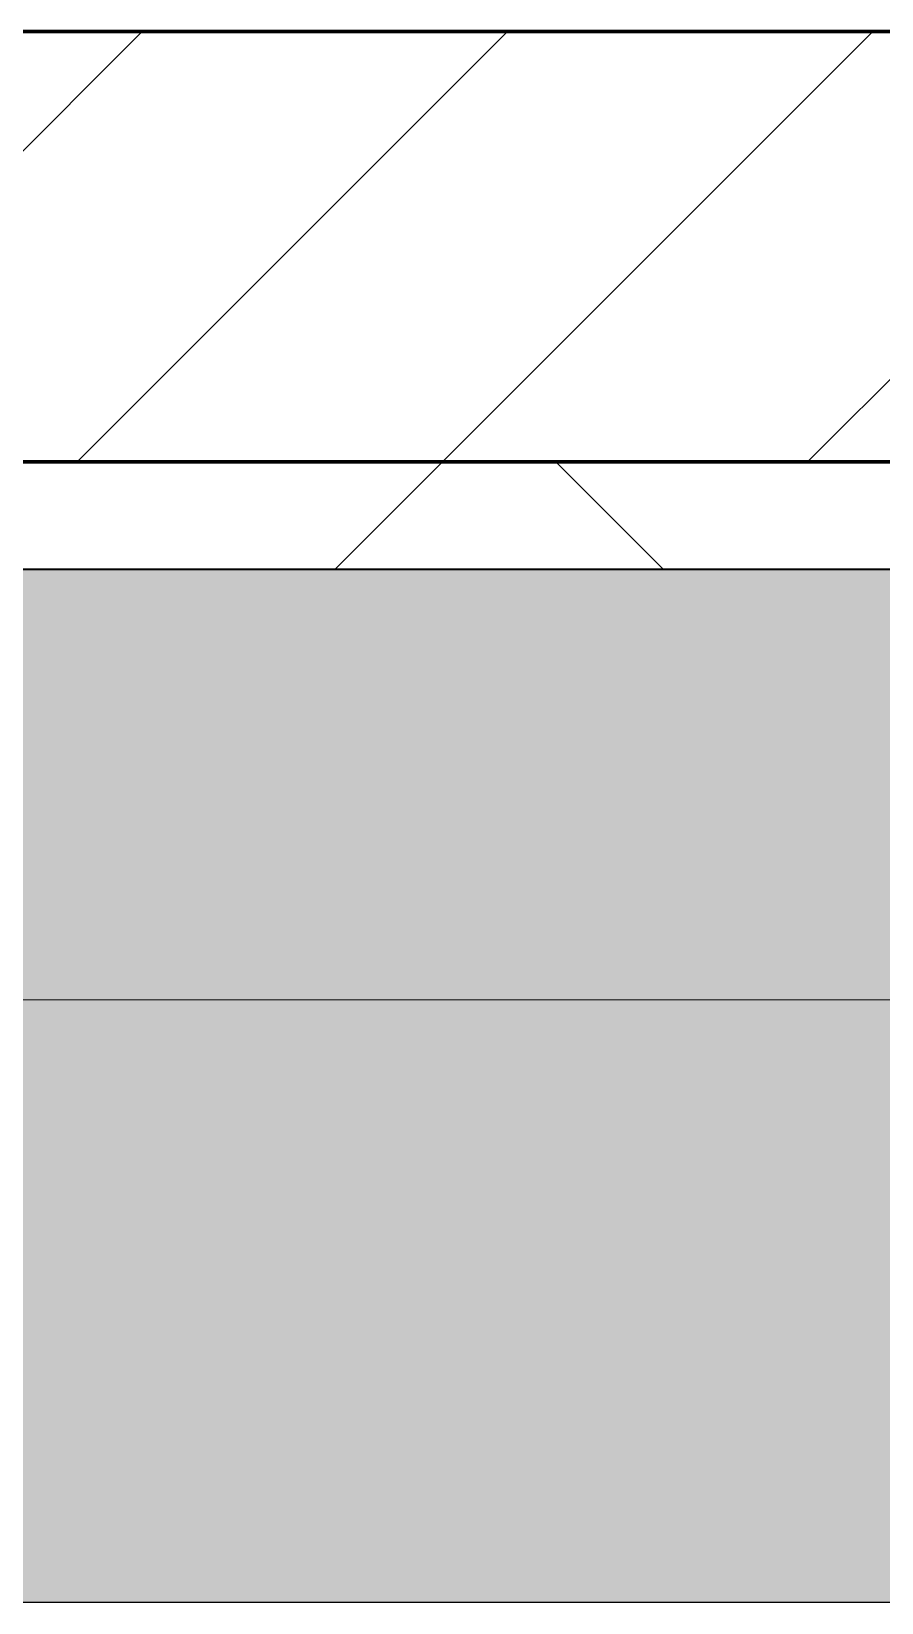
# Model space of a CAD drawing. Header units: millimetres. Extents: x -794334 to -714814, y -17806 to 22403.
# Drawn here: x -776832 to -776437, y 9414 to 10144 of the extents above; entities that cross this region are included whole.
import ezdxf
from ezdxf.xclip import XClip

# ---------------------------------------------------------------- set-up
doc = ezdxf.new("R2010")
doc.units = ezdxf.units.MM
doc.header["$XCLIPFRAME"] = 0
for name, color, linetype, lineweight in [('A-GENM', 1, 'Continuous', 9), ('A-GLAZ-CURT', 2, 'Continuous', 9), ('A-WALL', 5, 'Continuous', 35), ('A-WALL-FNSH', 2, 'Continuous', 35), ('A-WALL-PATT', 1, 'Continuous', 35)]:
    doc.layers.add(name, color=color, linetype=linetype, lineweight=lineweight)
doc.layers.add('A11_ALU.SOLID SHEET', color=2, linetype='Continuous')

# ---------------------------------------------------------------- blocks, each defined once
blk = doc.blocks.new('PPLS-PP19_Custom Tile Pattern - Custom Tile Pattern-V110-4252-01 ENLARGED CONCOURSE LEVEL - REFLECTED CEILING PLAN - SHEET 3')
at = {"layer": 'A-GLAZ-CURT'}
for p, q in [((-300, 0), (300, 0)), ((300, 0), (-300, 0)), ((195.99, 0), (213.31, 0)), ((213.31, 0), (195.99, 0)), ((230.06, 0), (300, 0)), ((-300, -50), (300, -50)), ((300, -50), (-300, -50))]:
    blk.add_line(p, q, dxfattribs=at)
for points, knots in [([(-126.5, 0), (-122.44, 0), (-108.71, 0), (-86.68, 0), (-63.44, 0), (-54.4, 0), (-48.53, 0), (-30.79, 0), (-18.03, 0), (8.61, 0), (15.02, 0), (22.91, 0), (31, 0), (39.04, 0), (51.19, 0), (58.74, 0), (61.34, 0), (61.45, 0)], [-5231.017328, -5231.017328, -5231.017328, -5231.017328, -4994.692869, -4542.524482, -4008.285538, -3689.699207, -3546.54457, -3315.260113, -2864.387349, -2439.246196, -2084.094819, -1956.422387, -1818.904206, -1645.594513, -1443.202566, -1228.752106, -1120.932285, -1120.932285, -1120.932285, -1120.932285]), ([(9.32, 0), (9.08, 0), (7.65, 0), (2.57, 0), (-12.23, 0), (-25.64, 0), (-40, 0), (-56.24, 0), (-75.59, 0), (-94, 0), (-112.01, 0), (-114.94, 0), (-115.63, 0)], [-2922.926651, -2922.926651, -2922.926651, -2922.926651, -2882.788014, -2720.818881, -2518.50168, -2125.455881, -1792.521578, -1466.981642, -1208.454564, -789.402658, -501.969187, -243.577221, -243.577221, -243.577221, -243.577221]), ([(-29.03, 0), (-33.97, 0), (-43.74, 0), (-56.37, 0), (-71.66, 0), (-77.83, 0), (-82.66, 0), (-83.28, 0), (-83.28, 0)], [-2680.714891, -2680.714891, -2680.714891, -2680.714891, -2413.671296, -2161.752162, -2006.592567, -1646.621388, -1424.436217, -1393.971743, -1393.971743, -1393.971743, -1393.971743]), ([(-83.28, 0), (-83.28, 0), (-82.91, 0), (-76.14, 0), (-62.97, 0), (-48.14, 0), (-36.49, 0), (-33.57, 0), (-29.94, 0), (-28.57, 0)], [-1393.4169, -1393.4169, -1393.4169, -1393.4169, -1353.722004, -1274.333717, -1073.56893, -651.549973, -296.515819, -83.513472, 0, 0, 0, 0]), ([(-66.39, 0), (-66.39, 0), (-63.63, 0), (-53.63, 0), (-34.42, 0), (-29.82, 0), (-29.19, 0)], [-2493.31794, -2493.31794, -2493.31794, -2493.31794, -2315.303971, -1809.437387, -963.711516, -666.19313, -666.19313, -666.19313, -666.19313]), ([(31.18, 0), (25.97, 0), (11.99, 0), (-16.92, 0), (-47.42, 0), (-65.77, 0), (-66.37, 0), (-66.38, 0)], [-4496.803627, -4496.803627, -4496.803627, -4496.803627, -4222.080604, -3745.412743, -2981.410125, -2542.574734, -2498.224237, -2498.224237, -2498.224237, -2498.224237]), ([(76.63, 0), (74.8, 0), (67.65, 0), (53.52, 0), (37, 0), (24.07, 0), (12.82, 0), (-2.9, 0), (-20.62, 0), (-32.81, 0), (-44.85, 0), (-51.43, 0), (-51.79, 0)], [-3095.572228, -3095.572228, -3095.572228, -3095.572228, -2950.589685, -2634.532728, -2313.748533, -2106.613311, -1925.670641, -1617.263037, -1290.787923, -1039.307308, -819.71621, -644.910881, -644.910881, -644.910881, -644.910881]), ([(-49.11, 0), (-47.67, 0), (-45.11, 0), (-42.62, 0), (-41.76, 0)], [-4404.467308, -4404.467308, -4404.467308, -4404.467308, -4321.566175, -4270.495146, -4270.495146, -4270.495146, -4270.495146]), ([(-26.75, 0), (-27.82, 0), (-35.22, 0), (-43.33, 0), (-49.06, 0)], [-8718.362214, -8718.362214, -8718.362214, -8718.362214, -8532.293389, -8147.177021, -8147.177021, -8147.177021, -8147.177021]), ([(-48.94, 0), (-47.07, 0), (-45.86, 0), (-40.22, 0), (-36.78, 0)], [-494.923125, -494.923125, -494.923125, -494.923125, -260.442412, 0, 0, 0, 0]), ([(-48.87, 0), (-46.83, 0), (-43.63, 0), (-40.79, 0), (-40.46, 0), (-40.44, 0)], [-2598.08239, -2598.08239, -2598.08239, -2598.08239, -2474.780881, -2410.990208, -2350.645972, -2350.645972, -2350.645972, -2350.645972]), ([(-36.33, 0), (-36.43, 0), (-37.27, 0), (-45.02, 0), (-45.68, 0), (-48.36, 0), (-48.79, 0)], [-1855.773136, -1855.773136, -1855.773136, -1855.773136, -1810.870157, -1672.078046, -1405.135169, -1360.9003, -1360.9003, -1360.9003, -1360.9003]), ([(-48.76, 0), (-44.97, 0), (-31.99, 0), (-12.78, 0), (4.23, 0), (9.64, 0), (10.14, 0), (10.18, 0)], [-4262.601366, -4262.601366, -4262.601366, -4262.601366, -4065.652676, -3589.737505, -3285.047089, -3066.359526, -3044.715262, -3044.715262, -3044.715262, -3044.715262]), ([(-36.62, 0), (-36.62, 0), (-40.35, 0), (-42.89, 0), (-46.55, 0), (-48.45, 0)], [-4069.478503, -4069.478503, -4069.478503, -4069.478503, -3858.647035, -3538.256648, -3284.996266, -3284.996266, -3284.996266, -3284.996266]), ([(-41.76, 0), (-39.9, 0), (-37.72, 0), (-36.92, 0), (-36.77, 0)], [-4270.495146, -4270.495146, -4270.495146, -4270.495146, -4161.040818, -4106.245333, -4106.245333, -4106.245333, -4106.245333]), ([(-36.78, 0), (-32.43, 0), (-19.22, 0), (8.83, 0), (43.36, 0), (70.92, 0), (82.12, 0), (83.66, 0)], [-6191.144455, -6191.144455, -6191.144455, -6191.144455, -5862.463379, -5340.621928, -4573.028122, -4094.177415, -3869.465285, -3869.465285, -3869.465285, -3869.465285]), ([(-36.29, 0), (-36.29, 0), (-34.66, 0), (-28.88, 0), (-26.95, 0), (-26.54, 0)], [-9150.272121, -9150.272121, -9150.272121, -9150.272121, -9057.163041, -8919.836787, -8834.607043, -8834.607043, -8834.607043, -8834.607043]), ([(18.81, 0), (13.61, 0), (0.92, 0), (-16.58, 0), (-34.76, 0), (-36.04, 0)], [-10209.48099, -10209.48099, -10209.48099, -10209.48099, -9884.23066, -9424.652049, -9182.880979, -9182.880979, -9182.880979, -9182.880979]), ([(-33.34, 0), (-33.34, 0), (-32.93, 0), (-31.16, 0), (-30.52, 0)], [-2415.024266, -2415.024266, -2415.024266, -2415.024266, -2357.633367, -2323.618664, -2323.618664, -2323.618664, -2323.618664]), ([(70.61, 0), (66.16, 0), (55.8, 0), (39.61, 0), (24.74, 0), (2.64, 0), (-17.84, 0), (-30.57, 0), (-31.82, 0), (-32, 0)], [-4647.237329, -4647.237329, -4647.237329, -4647.237329, -4326.416877, -4098.545751, -3766.694881, -3333.063701, -2994.501669, -2698.150104, -2614.070998, -2614.070998, -2614.070998, -2614.070998]), ([(-30.76, 0), (-30.73, 0), (-29.99, 0), (-23.47, 0), (-15.75, 0), (-15.19, 0)], [-54176.191683, -54176.191683, -54176.191683, -54176.191683, -54157.274271, -53749.15266, -53717.791567, -53717.791567, -53717.791567, -53717.791567]), ([(-30.52, 0), (-27.11, 0), (-17.83, 0), (5.99, 0), (22.06, 0), (37.44, 0), (45.92, 0), (57.76, 0), (64.47, 0), (72.74, 0), (75.22, 0), (76.03, 0), (76.21, 0)], [-2323.618664, -2323.618664, -2323.618664, -2323.618664, -2142.497158, -1716.209403, -1206.526904, -1089.329421, -901.315459, -753.071572, -495.328968, -421.953223, -334.951786, -290.452333, -290.452333, -290.452333, -290.452333]), ([(-13, 0), (-14.35, 0), (-17.68, 0), (-25.97, 0), (-29.52, 0), (-30.21, 0)], [-55207.591944, -55207.591944, -55207.591944, -55207.591944, -54789.006179, -54461.685999, -54290.791712, -54290.791712, -54290.791712, -54290.791712]), ([(8.33, 0), (8.19, 0), (7.18, 0), (0.32, 0), (-13.89, 0), (-24.92, 0), (-29.03, 0)], [-3574.286521, -3574.286521, -3574.286521, -3574.286521, -3526.962355, -3285.499107, -2903.012179, -2680.714891, -2680.714891, -2680.714891, -2680.714891]), ([(-28.98, 0), (-28.66, 0), (-27.39, 0), (-24.45, 0), (-22.56, 0)], [-166.548282, -166.548282, -166.548282, -166.548282, -102.06493, 0, 0, 0, 0]), ([(-28.57, 0), (-26.93, 0), (-20.29, 0), (-11.45, 0), (2.08, 0), (13.15, 0), (21.24, 0), (24.62, 0), (24.72, 0), (24.72, 0)], [-5361.429781, -5361.429781, -5361.429781, -5361.429781, -5261.36855, -5050.479954, -4785.90057, -4596.498881, -4445.288762, -4384.376941, -4376.041937, -4376.041937, -4376.041937, -4376.041937]), ([(-22.56, 0), (-20.27, 0), (-17.03, 0), (-11.36, 0), (-7.66, 0), (-6.6, 0), (-6.44, 0)], [-56468.192263, -56468.192263, -56468.192263, -56468.192263, -56344.022017, -56303.229861, -56166.290093, -56124.392176, -56124.392176, -56124.392176, -56124.392176]), ([(-15.19, 0), (-13.07, 0), (7.48, 0), (42.82, 0), (88.72, 0), (120.63, 0), (138.28, 0), (138.53, 0)], [-461.142613, -461.142613, -461.142613, -461.142613, -429.606584, -390.253598, -346.313304, -291.370682, -290.5735, -290.5735, -290.5735, -290.5735]), ([(-6.54, 0), (-6.73, 0), (-7.2, 0), (-7.6, 0), (-7.79, 0)], [-56009.792147, -56009.792147, -56009.792147, -56009.792147, -55949.290093, -55895.192118, -55895.192118, -55895.192118, -55895.192118]), ([(-2.63, 0), (-2.47, 0), (-1.22, 0), (4.92, 0), (13.31, 0), (17.08, 0), (17.98, 0)], [-226.825321, -226.825321, -226.825321, -226.825321, -220.269177, -206.416616, -198.214427, -195.53907, -195.53907, -195.53907, -195.53907]), ([(86.69, 0), (77.18, 0), (59.91, 0), (35.84, 0), (12, 0), (3.08, 0), (-1.67, 0), (-2.25, 0)], [-358.775412, -358.775412, -358.775412, -358.775412, -330.153101, -307.516438, -285.83788, -246.234814, -234.646884, -234.646884, -234.646884, -234.646884]), ([(18.77, 0), (17.91, 0), (14.28, 0), (10.8, 0), (9.63, 0)], [-4170.000941, -4170.000941, -4170.000941, -4170.000941, -4080.000647, -3772.857994, -3772.857994, -3772.857994, -3772.857994]), ([(18.67, 0), (19.71, 0), (24.33, 0), (25.66, 0), (26.12, 0)], [-5677.864941, -5677.864941, -5677.864941, -5677.864941, -5554.232259, -5302.431367, -5302.431367, -5302.431367, -5302.431367]), ([(24.69, 0), (24.54, 0), (22.11, 0), (20.1, 0), (18.81, 0)], [-4368.572414, -4368.572414, -4368.572414, -4368.572414, -4306.476363, -4171.297857, -4171.297857, -4171.297857, -4171.297857]), ([(86.71, 0), (85.41, 0), (81.73, 0), (74.4, 0), (62.26, 0), (51.85, 0), (43.81, 0), (29.53, 0), (22.25, 0), (20.18, 0), (19.75, 0)], [-7258.244142, -7258.244142, -7258.244142, -7258.244142, -7135.649961, -6924.452779, -6738.82075, -6548.303034, -6314.283804, -6135.05769, -5972.647715, -5918.449129, -5918.449129, -5918.449129, -5918.449129]), ([(30.82, 0), (29.27, 0), (25.6, 0), (21.91, 0), (19.77, 0)], [-10462.034656, -10462.034656, -10462.034656, -10462.034656, -10363.088938, -10229.544997, -10229.544997, -10229.544997, -10229.544997]), ([(27.44, 0), (27.9, 0), (29.54, 0), (38.07, 0), (53.39, 0), (71.67, 0), (83.41, 0), (85.01, 0), (85.91, 0)], [-5037.309798, -5037.309798, -5037.309798, -5037.309798, -4887.603822, -4705.298446, -4353.683244, -3960.84581, -3759.045785, -3446.580388, -3446.580388, -3446.580388, -3446.580388]), ([(27.89, 0), (29.09, 0), (33.4, 0), (48.37, 0), (66.65, 0), (80.2, 0), (86.3, 0)], [-147.777612, -147.777612, -147.777612, -147.777612, -135.792042, -118.513713, -97.899267, -79.87979, -79.87979, -79.87979, -79.87979]), ([(53.18, 0), (53.06, 0), (52.22, 0), (44.99, 0), (36.46, 0), (30.82, 0)], [-622.740158, -622.740158, -622.740158, -622.740158, -566.066452, -360.610861, 0, 0, 0, 0]), ([(136.44, 0), (121.66, 0), (86.93, 0), (51.16, 0), (31.18, 0)], [-106.750556, -106.750556, -106.750556, -106.750556, -59.610984, 0, 0, 0, 0]), ([(154.58, 0), (150.81, 0), (138.24, 0), (109.77, 0), (76.86, 0), (57.82, 0), (46.51, 0), (41.18, 0), (36.02, 0), (35.54, 0), (35.54, 0)], [-489.945798, -489.945798, -489.945798, -489.945798, -458.593899, -401.860199, -357.622665, -341.267687, -334.000314, -326.15566, -319.318397, -317.489778, -317.489778, -317.489778, -317.489778]), ([(36.29, 0), (37.77, 0), (48.82, 0), (64.79, 0), (95.91, 0), (124.45, 0), (132.42, 0), (134.6, 0)], [-314.598523, -314.598523, -314.598523, -314.598523, -305.899624, -287.17622, -249.500363, -194.761443, -152.241002, -152.241002, -152.241002, -152.241002]), ([(61.47, 0), (61.47, 0), (61.21, 0), (54.61, 0), (53.71, 0), (53.56, 0)], [-1113.311073, -1113.311073, -1113.311073, -1113.311073, -1096.402191, -891.204116, -747.28819, -747.28819, -747.28819, -747.28819]), ([(76.22, 0), (75.58, 0), (73.64, 0), (71.05, 0), (70.61, 0)], [-193.634889, -193.634889, -193.634889, -193.634889, -31.537676, 0, 0, 0, 0]), ([(86.69, 0), (92.01, 0), (105.26, 0), (116.36, 0), (128.63, 0), (128.95, 0)], [-79.500938, -79.500938, -79.500938, -79.500938, -63.759246, -39.050993, -35.895543, -35.895543, -35.895543, -35.895543]), ([(103.09, 0), (101.08, 0), (95.97, 0), (90.81, 0), (87.7, 0)], [-375.435014, -375.435014, -375.435014, -375.435014, -369.147452, -359.791889, -359.791889, -359.791889, -359.791889]), ([(114.39, 0), (114.2, 0), (112.08, 0), (105.42, 0), (94.47, 0), (90.23, 0), (87.73, 0)], [-8148.58938, -8148.58938, -8148.58938, -8148.58938, -8105.191388, -7723.759874, -7531.75727, -7290.843129, -7290.843129, -7290.843129, -7290.843129]), ([(94.4, 0), (94.4, 0), (94.64, 0), (99.11, 0), (108.97, 0), (120.79, 0), (139.94, 0), (163.31, 0), (185.23, 0), (193.62, 0), (194.69, 0), (194.79, 0)], [-2348.345796, -2348.345796, -2348.345796, -2348.345796, -2310.419338, -2233.599744, -2052.234781, -1843.028543, -1530.39897, -1095.004608, -529.74427, -295.064701, -265.121568, -265.121568, -265.121568, -265.121568]), ([(129.02, 0), (129.02, 0), (124.41, 0), (122.35, 0), (114.96, 0), (108.04, 0), (103.09, 0)], [-35.386604, -35.386604, -35.386604, -35.386604, -31.430235, -22.807238, -15.488593, 0, 0, 0, 0]), ([(157.9, 0), (156.77, 0), (151.67, 0), (143.29, 0), (134.04, 0), (126.24, 0), (118.6, 0), (114.23, 0), (111.98, 0), (105.66, 0), (105.23, 0), (105.23, 0)], [-10292.955006, -10292.955006, -10292.955006, -10292.955006, -10098.273015, -9847.788484, -9677.714971, -9567.007022, -9453.21225, -9220.200448, -9012.77275, -8966.157302, -8929.495943, -8929.495943, -8929.495943, -8929.495943]), ([(105.26, 0), (105.52, 0), (111.01, 0), (112.65, 0), (113.59, 0)], [-8920.561005, -8920.561005, -8920.561005, -8920.561005, -8814.835624, -8577.462505, -8577.462505, -8577.462505, -8577.462505]), ([(128.58, 0), (128.8, 0), (130.16, 0), (139.26, 0), (152.67, 0), (161.24, 0), (162.19, 0), (162.75, 0)], [-633.326174, -633.326174, -633.326174, -633.326174, -627.736123, -618.981161, -602.094757, -592.980799, -581.414464, -581.414464, -581.414464, -581.414464]), ([(137.1, 0), (136, 0), (133.64, 0), (129.87, 0), (129.11, 0)], [-670.405967, -670.405967, -670.405967, -670.405967, -651.020627, -640.742133, -640.742133, -640.742133, -640.742133]), ([(168.37, 0), (167.68, 0), (164.5, 0), (159.83, 0), (155.22, 0)], [-543.375029, -543.375029, -543.375029, -543.375029, -530.793311, -491.715818, -491.715818, -491.715818, -491.715818]), ([(193.8, 0), (193.33, 0), (190.11, 0), (183.13, 0), (171, 0), (161.95, 0), (161.28, 0), (158.35, 0), (157.85, 0), (157.77, 0)], [-11665.349007, -11665.349007, -11665.349007, -11665.349007, -11565.880756, -11105.624034, -10839.086983, -10768.332124, -10666.779182, -10580.760289, -10550.278881, -10550.278881, -10550.278881, -10550.278881]), ([(300, 0), (286.53, 0), (254.22, 0), (207.11, 0), (177.41, 0), (159.34, 0), (158.33, 0), (158.3, 0)], [-285.253232, -285.253232, -285.253232, -285.253232, -244.693688, -187.987675, -143.776725, -129.632772, -123.352749, -123.352749, -123.352749, -123.352749]), ([(159.07, 0), (159.13, 0), (160.84, 0), (165.21, 0), (174.15, 0), (185.98, 0), (208.82, 0), (219.42, 0), (230.06, 0)], [-115.643202, -115.643202, -115.643202, -115.643202, -114.681583, -87.660824, -65.295536, -41.623857, -24.459831, 0, 0, 0, 0]), ([(162.75, 0), (165.4, 0), (170.91, 0), (172.61, 0), (172.61, 0)], [-111.264224, -111.264224, -111.264224, -111.264224, -56.742688, -19.085662, -19.085662, -19.085662, -19.085662]), ([(247.1, 0), (246.76, 0), (245.04, 0), (238.34, 0), (226.56, 0), (221.1, 0), (200.27, 0), (182.99, 0), (174.27, 0), (169.67, 0), (168.99, 0)], [-9649.085549, -9649.085549, -9649.085549, -9649.085549, -9581.591397, -9406.094246, -9221.510254, -9016.44624, -8717.832359, -8253.978395, -8152.463617, -8069.855175, -8069.855175, -8069.855175, -8069.855175]), ([(215.22, 0), (214.62, 0), (210.55, 0), (203.98, 0), (187.54, 0), (175.3, 0), (169.49, 0)], [-203.825446, -203.825446, -203.825446, -203.825446, -198.527383, -184.406837, -162.427601, -142.916156, -142.916156, -142.916156, -142.916156]), ([(171.51, 0), (176.48, 0), (193.23, 0), (201.73, 0), (208.81, 0), (213.9, 0), (241.96, 0), (266.73, 0), (281.29, 0), (287.35, 0), (289.3, 0)], [-7971.819559, -7971.819559, -7971.819559, -7971.819559, -7784.112253, -7606.717214, -7289.299508, -7042.621073, -6582.165592, -6068.460911, -5766.029927, -5595.334381, -5595.334381, -5595.334381, -5595.334381]), ([(172.07, 0), (177.66, 0), (187.87, 0), (201.08, 0), (207.47, 0), (213.96, 0), (215.11, 0)], [-255.364076, -255.364076, -255.364076, -255.364076, -237.955587, -223.92608, -215.862851, -208.75215, -208.75215, -208.75215, -208.75215]), ([(289.43, 0), (281.1, 0), (258.49, 0), (230.43, 0), (219.94, 0), (219.02, 0)], [-12343.066774, -12343.066774, -12343.066774, -12343.066774, -11905.454923, -11162.864862, -10856.732305, -10856.732305, -10856.732305, -10856.732305]), ([(219.9, 0), (220.86, 0), (227.84, 0), (242.06, 0), (246.54, 0), (246.96, 0)], [-10670.940496, -10670.940496, -10670.940496, -10670.940496, -10511.382485, -9925.173265, -9834.877357, -9834.877357, -9834.877357, -9834.877357]), ([(284.76, 0), (284.76, 0), (285.09, 0), (287.47, 0), (293.59, 0), (297.76, 0), (300, 0)], [-4110.630118, -4110.630118, -4110.630118, -4110.630118, -4053.389046, -3959.664717, -3862.421465, -3746.95702, -3746.95702, -3746.95702, -3746.95702]), ([(290.32, 0), (289.97, 0), (287.83, 0), (285.38, 0), (284.87, 0)], [-4402.168552, -4402.168552, -4402.168552, -4402.168552, -4358.271401, -4143.037883, -4143.037883, -4143.037883, -4143.037883]), ([(290.4, 0), (293.48, 0), (296.54, 0), (297.86, 0), (298.09, 0)], [-5562.431437, -5562.431437, -5562.431437, -5562.431437, -5280.360606, -5199.253518, -5199.253518, -5199.253518, -5199.253518])]:
    blk.add_open_spline(points, degree=3, knots=knots, dxfattribs=at)
for points in [[(-39.84, 0), (-39.08, 0), (-38.11, 0), (-37.36, 0)], [(18.97, 0), (21.22, 0), (23.22, 0), (24.49, 0)], [(24.49, 0), (25.23, 0), (25.72, 0), (26.04, 0)], [(80.35, 0), (79.57, 0), (78.27, 0), (76.63, 0)], [(84.06, 0), (83.48, 0), (82.41, 0), (81.72, 0)], [(87.16, 0), (89.12, 0), (92.58, 0), (94.33, 0)], [(168.74, 0), (168.74, 0), (169.81, 0), (171.51, 0)], [(195.11, 0), (194.91, 0), (194.44, 0), (193.8, 0)], [(300, 0), (296.78, 0), (293.55, 0), (290.32, 0)], [(297.38, 0), (296.01, 0), (293.61, 0), (290.44, 0)]]:
    blk.add_open_spline(points, degree=3, dxfattribs=at)
blk = doc.blocks.new('PPLS-PP19_Custom Tile Pattern - Custom Tile Pattern-V111-4252-01 ENLARGED CONCOURSE LEVEL - REFLECTED CEILING PLAN - SHEET 3')
at = {"layer": 'A-GLAZ-CURT'}
for p, q in [((-300, 0), (300, 0)), ((300, 0), (-300, 0)), ((-293.07, 0), (-275.75, 0)), ((-275.75, 0), (-293.07, 0)), ((-300, -50), (300, -50)), ((300, -50), (-300, -50))]:
    blk.add_line(p, q, dxfattribs=at)
at = {"layer": 'A-GLAZ-CURT', "flags": 128}
for points in [[(-300, 0), (-291.56, 0), (-283.3, 0), (-275.2, 0), (-267.26, 0), (-259.45, 0), (-251.77, 0), (-244.2, 0)], [(-174.47, 0), (-179.49, 0), (-184.81, 0), (-190.44, 0), (-196.37, 0), (-202.58, 0), (-209.04, 0), (-215.73, 0), (-222.63, 0), (-229.72, 0), (-236.97, 0), (-244.39, 0), (-251.96, 0), (-259.67, 0), (-267.51, 0), (-275.48, 0), (-283.55, 0), (-291.73, 0), (-300, 0)]]:
    blk.add_lwpolyline(points, dxfattribs=at)
at = {"layer": 'A-GLAZ-CURT'}
for points, knots in [([(-300, 0), (-284.65, 0), (-264.55, 0), (-246.29, 0), (-241.8, 0)], [-5323.127839, -5323.127839, -5323.127839, -5323.127839, -4502.809032, -4226.908575, -4226.908575, -4226.908575, -4226.908575]), ([(-175.02, 0), (-187.33, 0), (-220.2, 0), (-262.56, 0), (-294.48, 0), (-300, 0)], [-16055.034758, -16055.034758, -16055.034758, -16055.034758, -15131.813646, -13729.592194, -13439.944408, -13439.944408, -13439.944408, -13439.944408]), ([(-173.93, 0), (-177.96, 0), (-186.37, 0), (-209.77, 0), (-232.01, 0), (-255.22, 0), (-262.59, 0), (-264.9, 0), (-265.4, 0)], [-1991.69897, -1991.69897, -1991.69897, -1991.69897, -1755.085331, -1400.429864, -858.079193, -543.655514, -208.940337, 0, 0, 0, 0]), ([(-258.6, 0), (-257.91, 0), (-254.26, 0), (-247.88, 0), (-242.7, 0), (-242.02, 0)], [-5722.54675, -5722.54675, -5722.54675, -5722.54675, -5657.471696, -5413.335975, -5376.889564, -5376.889564, -5376.889564, -5376.889564])]:
    blk.add_open_spline(points, degree=3, knots=knots, dxfattribs=at)
blk = doc.blocks.new('Curved Concourse Ceiling5 - Curved Concourse Ceiling-12515229-4252-01 ENLARGED CONCOURSE LEVEL - REFLECTED CEILING PLAN - SHEET 3')
at = {"layer": 'A-GENM'}
h = blk.add_hatch(color=256, dxfattribs=at)
h.paths.add_polyline_path([(-768763.28, 4129.03), (-768657.49, 4129.04), (-768657.5, 9894.02), (-777707.49, 9894.02), (-777707.42, 4129.03), (-769849.31, 4129.03)])
h.paths.add_polyline_path([(-768857.49, 4329.03), (-777507.49, 4329.03), (-777507.49, 9694.03), (-768857.49, 9694.03), (-768857.49, 4419.87)])
blk.add_hatch(color=256, dxfattribs=at).paths.add_polyline_path([(-777227.49, 9414.03), (-769137.49, 9414.03), (-768857.49, 9694.03), (-777507.49, 9694.03), (-777293.75, 9480.28)])
for p, q in [((-768657.49, 9894.03), (-777707.49, 9894.03)), ((-768657.49, 9894.03), (-777707.49, 9894.03)), ((-768857.49, 9694.03), (-777507.49, 9694.03)), ((-768857.49, 9694.03), (-777507.49, 9694.03)), ((-777227.49, 9414.03), (-769137.49, 9414.03)), ((-769137.49, 9414.03), (-777227.49, 9414.03))]:
    blk.add_line(p, q, dxfattribs=at)
blk = doc.blocks.new('*U1029')
at = {"layer": 'A-GENM'}
blk.add_blockref('Curved Concourse Ceiling5 - Curved Concourse Ceiling-12515229-4252-01 ENLARGED CONCOURSE LEVEL - REFLECTED CEILING PLAN - SHEET 3', (778882.37, -3579.02), dxfattribs=at)
at = {"layer": 'A-GLAZ-CURT', "rotation": 180}
for name, p in [('PPLS-PP19_Custom Tile Pattern - Custom Tile Pattern-V111-4252-01 ENLARGED CONCOURSE LEVEL - REFLECTED CEILING PLAN - SHEET 3', (1800, 6315)), ('PPLS-PP19_Custom Tile Pattern - Custom Tile Pattern-V110-4252-01 ENLARGED CONCOURSE LEVEL - REFLECTED CEILING PLAN - SHEET 3', (2400, 6315))]:
    blk.add_blockref(name, p, dxfattribs=at)
blk = doc.blocks.new('*U1230')
for points in [[(0, 0), (9050, 0), (9050, 5765), (0, 5765)], [(480, 480), (8570, 480), (8570, 5285), (480, 5285)]]:
    blk.add_lwpolyline(points, close=True)
blk = doc.blocks.new('*U1630')
for points in [[(-4139.52, 6315), (-75674.95, 6315), (-75674.95, 550), (-4139.52, 550)], [(-33025.12, 550), (-23975.12, 550), (-23975.12, 6315), (-33025.12, 6315)]]:
    blk.add_lwpolyline(points, close=True)
blk.add_blockref('*U1230', (-33025.12, 550))

msp = doc.modelspace()

# ---------------------------------------------------------------- block references
at = {"layer": 'A11_ALU.SOLID SHEET'}
ref = msp.add_blockref('*U1630', (-744681.24, 3579.02), dxfattribs=at)
XClip(ref).set_block_clipping_path([(-45802.4668593339, -9620.0029952967), (23702.8690583039, 10334.9999958097)])

# ---------------------------------------------------------------- next in the draw order: hatches: boundary and pattern name
at = {"layer": 'A-WALL-PATT', "lineweight": 9}
h = msp.add_hatch(dxfattribs=at)
h.set_pattern_fill('FP_2', color=256, style=0, pattern_type=2)
h.set_pattern_definition([(45, (0, 0), (-84.852814, 84.852814), [])])
h.paths.add_polyline_path([(-745742.17, 9944.02), (-745742.17, 10144.02), (-783082.17, 10144.02), (-783082.17, 9944.02), (-747042.87, 9944.02)])
h = msp.add_hatch(dxfattribs=at)
h.set_pattern_fill('FP_5', color=256, style=0, pattern_type=2)
h.set_pattern_definition([(45, (0, 0), (-212.13203, 212.13203), []), (135, (0, 0), (-212.13203, -212.13203), [])])
h.paths.add_polyline_path([(-748821.9, 9894.02), (-748821.9, 9944.02), (-783057.37, 9944.02), (-783057.37, 9894.02), (-749214.91, 9894.02)])

# ---------------------------------------------------------------- next in the draw order: linework, layer by layer
at = {"layer": 'A-WALL', "color": 7, "lineweight": 70}
for p, q in [((-783082.17, 10144.02), (-745742.17, 10144.02)), ((-783057.37, 9944.02), (-748821.9, 9944.02)), ((-748821.9, 9944.02), (-783057.37, 9944.02))]:
    msp.add_line(p, q, dxfattribs=at)
at = {"layer": 'A-WALL-FNSH', "color": 250}
msp.add_line((-748821.9, 9894.02), (-783057.37, 9894.02), dxfattribs=at)

# ---------------------------------------------------------------- next in the draw order: block references
msp.add_blockref('*U1029', (-778882.37, 3579.02))

doc.saveas('drawing.dxf')
